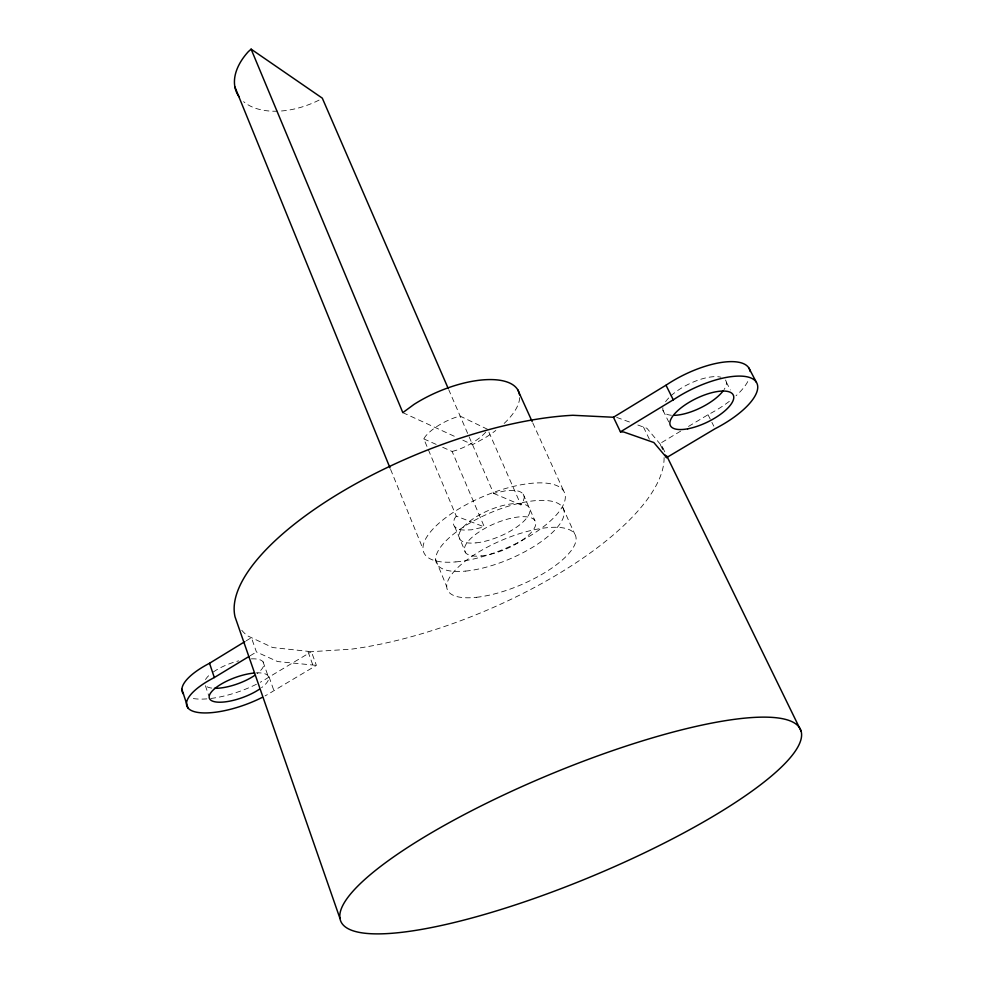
<?xml version="1.0" encoding="UTF-8"?>
<svg xmlns="http://www.w3.org/2000/svg" width="983" height="983" viewBox="0 0 983 983"><rect width="100%" height="100%" fill="white"/><g stroke="black" fill="none" stroke-linecap="round" stroke-linejoin="round"><path stroke-width="0.74" stroke-dasharray="4.92 3.69" d="M442.694 447.29L452.131 451.48L484.336 526.925L456.247 516.1L423.808 438.909L425.32 436.477A37.243 15.482 -23.2 0 1 455.485 417.394L460.056 416.079L487.666 429.338M456.247 516.1L454.416 518.754L453.347 523.14A38.067 14.315 -23.1 0 0 464.062 530.07L471.373 529.825L484.336 526.925M493.589 493.392L520.916 504.906L522.87 502.264L524.246 497.816A38.067 14.315 -23.1 0 0 514.256 490.394L506.909 490.505L493.589 493.392L448.752 389.71M664.09 457.599A230.12 85.435 -22.6 0 1 351.164 649.185L311.39 651.692L268.629 677.287A54.876 18.96 -19.9 0 1 260.298 682.251M241.781 630.287A230.12 85.435 -22.6 0 0 247.433 635.792L272.623 647.527L311.39 651.692L316.391 665.38L273.434 690.938A55.085 18.652 -19.9 0 1 265.054 695.903M246.168 640.842L251.402 637.635L256.428 651.962L277.575 661.547L316.391 665.38M250.051 655.833L256.428 651.962M680.654 431.144L659.802 443.652L664.139 452.536M688.481 426.45L708.018 414.728A60.921 23.223 -26 0 0 730.602 400.351M452.131 451.48L456.554 450.202A37.243 15.482 -23.2 0 0 486.069 431.734M616.722 417.419L630.803 422.481M637.844 425.025L646.912 428.281L662.112 446.393L665.466 453.274M423.808 438.909L437.3 444.894M402.833 412.639L457.23 437.607M462.809 440.163L472.565 444.648L485.037 437.853A74.253 31.37 -23.2 0 0 495.788 430.468M726.339 382.166L730.344 389.944M708.018 414.728L711.237 421.08M711.889 422.358L713.818 426.167M662.96 410.23L668.759 421.977M643.472 427.052L650.402 441.318M532.786 422.948L563.664 490.972M562.706 507.375L574.662 533.855M523.214 494.203L534.764 520.351M488.907 432.139L520.916 504.906M454.711 526.63L465.709 552.901M435.715 559.757L446.737 586.654M390.595 469.382L423.009 548.993M308.097 651.901L313.061 665.614M269.084 676.943L273.888 690.594M263.088 661.891L267.978 675.8M205.398 685.667L208.679 695.497M519.651 397.673A74.253 31.37 -23.2 0 1 503.763 423.784M319.07 100.106A66.598 40.401 -23.6 0 1 278.988 111.14M277.587 111.19A66.598 40.401 -23.6 0 1 243.6 101.667M662.112 446.393A230.12 85.435 -22.6 0 1 662.947 449.059M256.416 684.266A54.876 18.96 -19.9 0 1 209.76 698.594M206.86 698.876A54.876 18.96 -19.9 0 1 190.776 698.016M256.244 672.888A31.468 10.653 -20 0 1 261.564 687.682M251.365 658.856A31.345 10.825 -19.9 0 1 257.263 673.515M211.763 688.1A31.345 10.825 -19.9 0 1 205.447 685.507M205.508 679.56A31.345 10.825 -19.9 0 1 211.247 673.49M213.372 671.942A31.345 10.825 -19.9 0 1 238.722 660.846M747.756 381.588A60.921 23.223 -26 0 1 736.034 395.744M725.454 380.016A34.798 13.258 -26 0 1 724.066 389.575M671.414 415.256A34.798 13.258 -26 0 1 662.874 407.736M665.577 401.74A34.798 13.258 -26 0 1 669.988 396.714M670.898 395.866A34.798 13.258 -26 0 1 720.92 377.226M455.879 561.895A76.453 28.261 -23.1 0 0 565.274 498.283A76.453 28.261 -23.1 0 0 461.334 507.412A76.453 28.261 -23.1 0 0 455.879 561.895M475.956 542.874A38.214 14.118 -23.1 0 0 529.972 510.804A38.214 14.118 -23.1 0 0 477.32 516.124A38.214 14.118 -23.1 0 0 475.956 542.874M476.325 597.32A69.572 24.268 -23.1 0 0 576.026 540.146A69.572 24.268 -23.1 0 0 481.903 550.124A69.572 24.268 -23.1 0 0 476.325 597.32M465.438 571.111A69.056 25.042 -23.1 0 0 564.168 513.839A69.056 25.042 -23.1 0 0 470.292 522.784A69.056 25.042 -23.1 0 0 465.438 571.111M481.461 555.911A38.349 13.909 -23.1 0 0 535.76 523.878A38.349 13.909 -23.1 0 0 483.009 529.481A38.349 13.909 -23.1 0 0 481.461 555.911"/><path stroke-width="1.47" d="M448.137 388.31L322.301 98.153L251.107 49.15L248.318 51.657A66.598 40.401 -23.6 0 0 239.016 96.666M339.958 918.441L235.048 616.882A230.12 85.435 -22.6 0 1 341.384 492.053A230.12 85.435 -22.6 0 1 572.819 415.281L613.453 417.259L666.634 384.795A60.921 23.223 -26 0 1 750.14 371.463M620.433 431.856L673.92 399.417A61.167 22.855 -25.9 0 1 753.703 379.487A61.167 22.855 -25.9 0 1 715.096 428.711L666.609 457.611L653.83 442.522L623.701 431.992L620.433 431.856L613.453 417.259M183.452 693.986A54.876 18.96 -19.9 0 1 209.526 663.267L244.865 641.641M262.473 697.254A55.085 18.652 -19.9 0 1 192.385 710.992A55.085 18.652 -19.9 0 1 214.331 677.533L248.773 656.607M748.886 368.011L756.382 382.289M666.019 385.262L673.306 399.897M666.806 456.026L801.108 731.168A249.068 55.073 -22.6 0 1 468.535 918.884A249.068 55.073 -22.6 0 1 442.424 826.47A249.068 55.073 -22.6 0 1 801.108 731.168M665.38 455.068L666.609 457.611M517.672 389.637L532.159 421.572M251.107 49.15L402.833 412.639L414.003 404.406A74.253 31.37 -23.2 0 1 519.515 394.81M234.9 86.959L390.018 467.957M209.526 663.267L214.331 677.533M181.892 689.267L188.036 708.043M259.451 689.194A31.468 10.653 -20 0 1 219.16 702.206A31.468 10.653 -20 0 1 215.031 688.383A31.468 10.653 -20 0 1 254.609 672.999M254.658 675.419A31.345 10.825 -19.9 0 1 214.466 688.309M723.23 390.767A34.798 13.258 -26 0 1 674.412 415.33M687.731 428.809A34.946 13.049 -25.9 0 0 733.699 396.419A34.946 13.049 -25.9 0 0 684.045 405.623A34.946 13.049 -25.9 0 0 687.731 428.809"/></g></svg>
